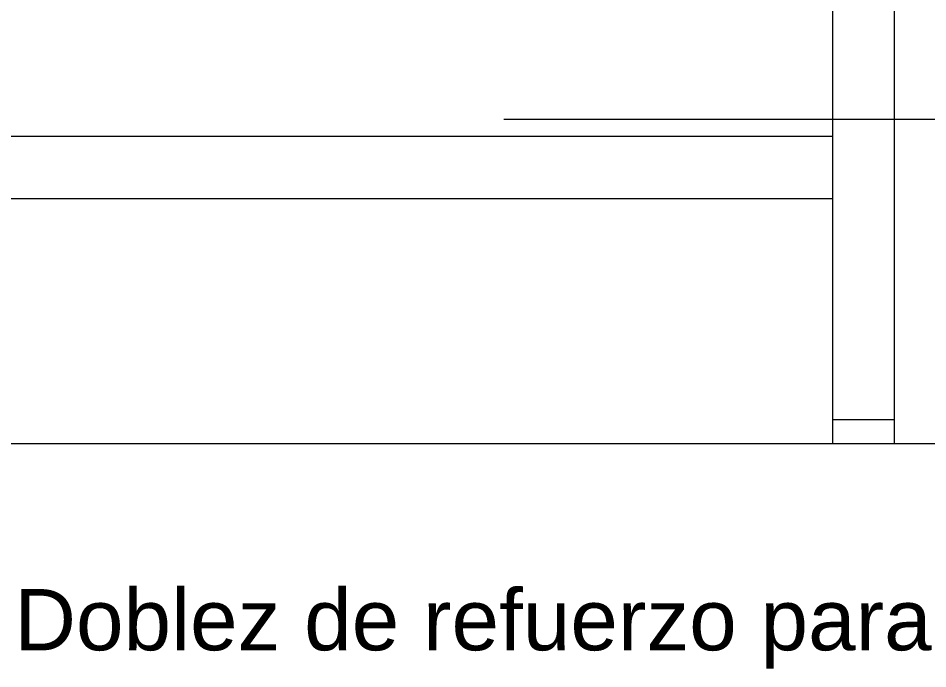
# Model space of a CAD drawing. Header units: inches. Extents: x 0.13 to 4.47, y 0.19 to 3.07.
# Drawn here: x 3.7311 to 4.1021, y 0.7201 to 0.9853 of the extents above; entities that cross this region are included whole.
import ezdxf

# ---------------------------------------------------------------- set-up
doc = ezdxf.new("R2010")
doc.units = ezdxf.units.IN
doc.header["$MEASUREMENT"] = 0
for name, color, linetype in [('PDF_PDF5_PDF12_PDF11_0', 7, 'Continuous'), ('PDF_PDF5_PDF12_PDF11_MESA', 7, 'Continuous'), ('PDF_Texto', 7, 'Continuous')]:
    doc.layers.add(name, color=color, linetype=linetype)
doc.styles.add('PDF Arial', font='arial.ttf')

msp = doc.modelspace()

# ---------------------------------------------------------------- linework, layer by layer
at = {"layer": 'PDF_PDF5_PDF12_PDF11_0', "lineweight": 5}
for points in [[(4.08842, 1.46611), (4.08842, 0.81177), (4.06335, 0.81177), (4.06335, 1.46611)], [(2.91581, 0.93716), (4.06335, 0.93716)], [(4.06335, 0.91162), (3.29476, 0.91162), (3.29476, 0.81177)], [(4.08842, 0.82152), (4.06335, 0.82152)], [(4.17201, 0.81177), (2.73748, 0.81177)]]:
    msp.add_lwpolyline(points, dxfattribs=at)
at = {"layer": 'PDF_PDF5_PDF12_PDF11_MESA', "lineweight": 5}
msp.add_lwpolyline([(3.92913, 0.94413), (4.16273, 0.94413)], dxfattribs=at)

# ---------------------------------------------------------------- texts
at = {"layer": 'PDF_Texto', "insert": (3.72944, 0.72009), "char_height": 0.0249739, "attachment_point": 7, "style": 'PDF Arial'}
msp.add_mtext('Doblez de refuerzo para rigidizar', dxfattribs=at)

doc.saveas('drawing.dxf')
